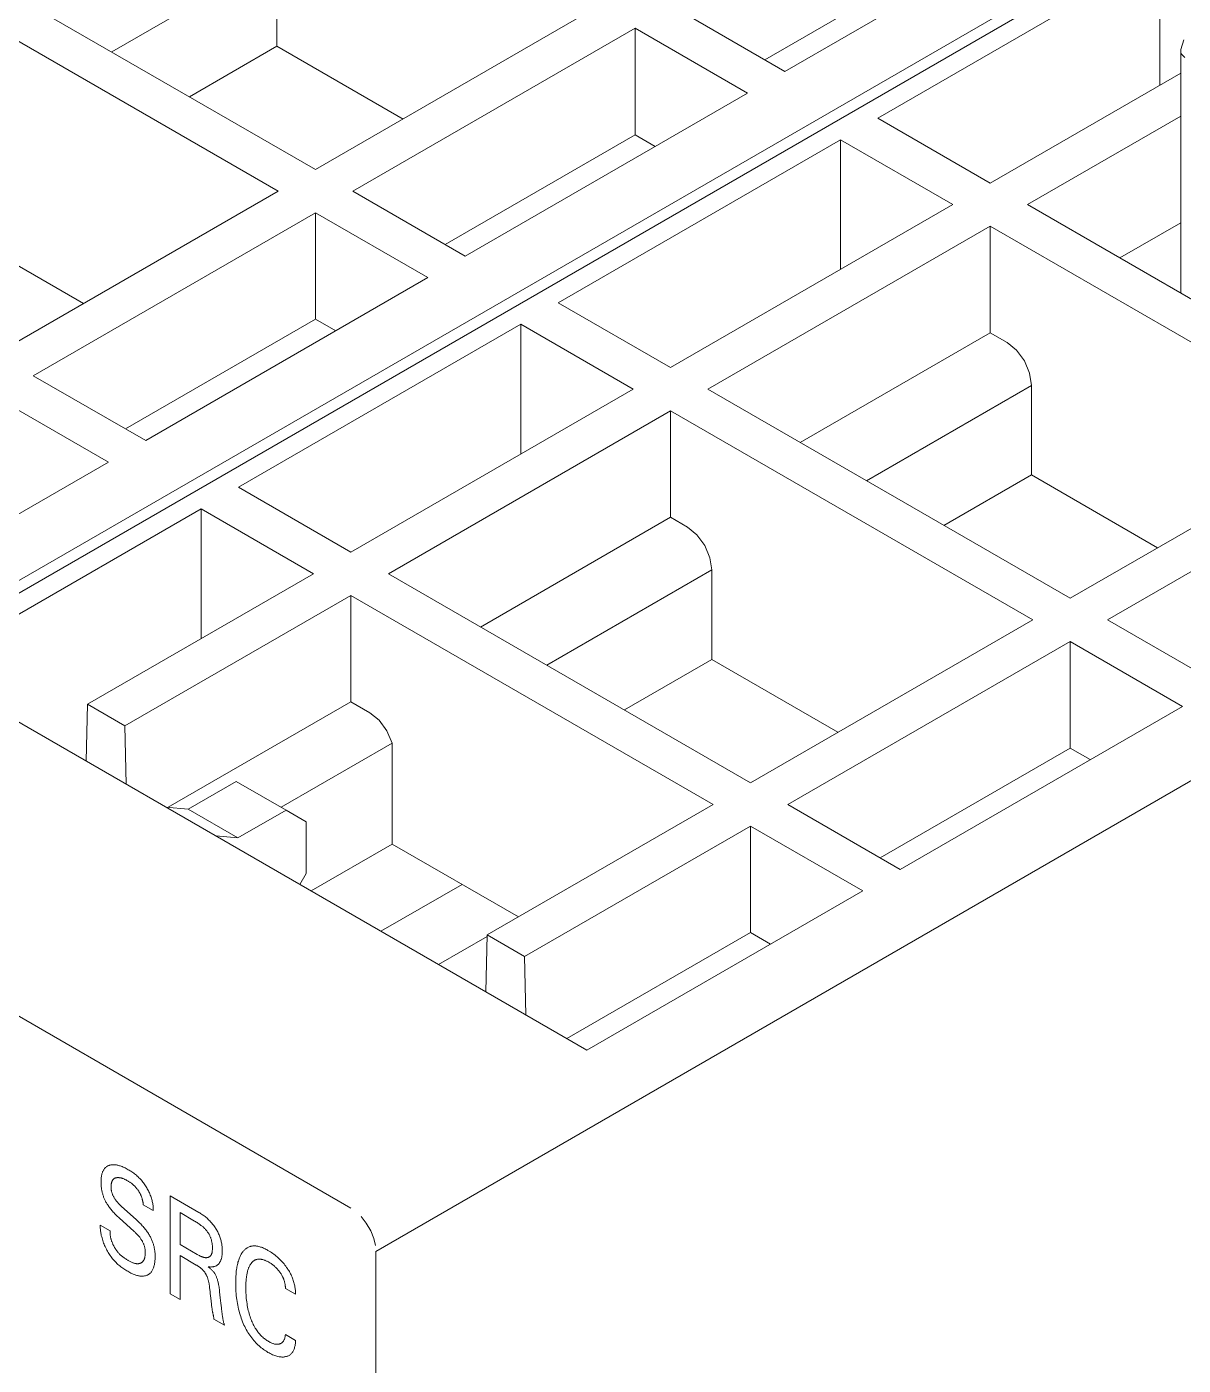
# Model space of a CAD drawing. Header units: inches. Extents: x 67578 to 72421, y -34894 to -31675.
# Drawn here: x 70373.18 to 70399.23, y -33329.77 to -33299.62 of the extents above; entities that cross this region are included whole.
import ezdxf

# ---------------------------------------------------------------- set-up
doc = ezdxf.new("R2010")
doc.units = ezdxf.units.IN
doc.header["$MEASUREMENT"] = 0

# ---------------------------------------------------------------- blocks, each defined once
blk = doc.blocks.new('ET200S')
at = {"lineweight": 0}
for p, q in [((114.413, 29.557), (118.409, 31.864)), ((98.118, 19.205), (119.685, 31.656)), ((97.937, 18.922), (119.504, 31.374)), ((116.817, 31.275), (114.127, 29.722)), ((107.766, 28.169), (102.639, 31.129)), ((107.219, 31.183), (104.882, 29.834)), ((107.219, 31.183), (107.219, 29.915)), ((119.723, 31.203), (115.727, 28.896)), ((119.723, 31.203), (119.723, 29.365)), ((102.109, 30.823), (107.237, 27.863)), ((107.766, 28.169), (111.762, 30.476)), ((114.413, 29.557), (112.821, 30.476)), ((112.292, 30.17), (108.296, 27.863)), ((112.292, 30.17), (112.292, 28.662)), ((112.292, 30.17), (113.884, 29.251)), ((120.062, 30.006), (120.019, 29.869)), ((105.98, 29.2), (107.219, 29.915)), ((109.005, 28.884), (107.219, 29.915)), ((120.019, 29.869), (120.018, 29.836)), ((120.018, 29.836), (120.018, 26.419)), ((120.018, 29.835), (120.025, 29.805)), ((120.025, 29.805), (120.076, 29.754)), ((117.319, 27.977), (120.018, 29.535)), ((109.887, 26.944), (113.884, 29.251)), ((117.319, 27.977), (115.727, 28.896)), ((120.018, 28.924), (117.848, 27.672)), ((112.292, 28.662), (109.602, 27.109)), ((112.577, 28.497), (112.292, 28.662)), ((115.197, 28.591), (111.201, 26.283)), ((115.197, 28.591), (115.197, 26.752)), ((115.197, 28.591), (116.789, 27.672)), ((103.241, 25.556), (107.237, 27.863)), ((109.887, 26.944), (108.296, 27.863)), ((112.793, 25.364), (116.789, 27.672)), ((122.976, 24.711), (117.848, 27.672)), ((107.766, 27.557), (103.77, 25.25)), ((107.766, 27.557), (107.766, 26.049)), ((107.766, 27.557), (109.358, 26.638)), ((104.479, 26.271), (102.693, 27.302)), ((117.319, 27.366), (113.323, 25.059)), ((117.319, 27.366), (117.319, 25.858)), ((117.319, 27.366), (122.446, 24.406)), ((120.018, 27.416), (119.154, 26.917)), ((105.362, 24.331), (109.358, 26.638)), ((112.793, 25.364), (111.201, 26.283)), ((107.766, 26.049), (105.076, 24.496)), ((110.672, 25.978), (106.676, 23.671)), ((108.052, 25.884), (107.766, 26.049)), ((110.672, 25.978), (110.672, 24.14)), ((110.672, 25.978), (112.264, 25.059)), ((117.319, 25.858), (114.629, 24.305)), ((117.558, 25.719), (117.319, 25.858)), ((117.558, 25.719), (117.691, 25.612)), ((117.691, 25.612), (117.803, 25.46)), ((117.803, 25.46), (117.877, 25.284)), ((105.362, 24.331), (103.77, 25.25)), ((108.621, 12.852), (130.188, 25.304)), ((117.877, 25.284), (117.903, 25.112)), ((108.268, 22.752), (112.264, 25.059)), ((118.45, 22.098), (113.323, 25.059)), ((117.903, 25.112), (115.566, 23.763)), ((117.903, 25.112), (117.903, 23.845)), ((103.241, 24.945), (104.833, 24.025)), ((112.793, 24.753), (108.797, 22.446)), ((112.793, 24.753), (112.793, 23.245)), ((112.793, 24.753), (117.921, 21.793)), ((118.45, 22.098), (122.446, 24.406)), ((122.976, 24.1), (118.979, 21.793)), ((100.925, 21.77), (104.833, 24.025)), ((116.664, 23.13), (117.903, 23.845)), ((119.689, 22.814), (117.903, 23.845)), ((108.268, 22.752), (106.676, 23.671)), ((106.146, 23.365), (102.239, 21.109)), ((106.146, 23.365), (106.146, 21.527)), ((106.146, 23.365), (107.738, 22.446)), ((112.793, 23.245), (110.103, 21.692)), ((113.033, 23.107), (112.793, 23.245)), ((113.033, 23.107), (113.165, 22.999)), ((113.165, 22.999), (113.277, 22.847)), ((113.277, 22.847), (113.351, 22.672)), ((113.351, 22.672), (113.377, 22.5)), ((104.538, 20.598), (107.738, 22.446)), ((113.925, 19.486), (108.797, 22.446)), ((113.377, 22.5), (111.041, 21.151)), ((113.377, 22.5), (113.377, 21.232)), ((108.268, 22.14), (105.068, 20.293)), ((108.268, 22.14), (108.268, 20.632)), ((108.268, 22.14), (113.395, 19.18)), ((113.925, 19.486), (117.921, 21.793)), ((120.571, 20.874), (118.979, 21.793)), ((118.45, 21.487), (114.454, 19.18)), ((118.45, 21.487), (118.45, 19.979)), ((118.45, 21.487), (120.042, 20.568)), ((112.139, 20.517), (113.377, 21.232)), ((115.163, 20.201), (113.377, 21.232)), ((111.609, 15.7), (102.239, 21.109)), ((104.52, 19.793), (104.538, 20.598)), ((105.068, 20.293), (104.538, 20.598)), ((108.268, 20.632), (105.681, 19.139)), ((108.535, 20.478), (108.268, 20.632)), ((108.535, 20.478), (108.666, 20.372)), ((116.046, 18.261), (120.042, 20.568)), ((105.068, 20.293), (105.086, 19.466)), ((108.666, 20.372), (108.777, 20.222)), ((108.777, 20.222), (108.852, 20.049)), ((108.852, 20.049), (107.277, 19.14)), ((108.852, 20.049), (108.852, 18.619)), ((118.45, 19.979), (115.76, 18.426)), ((118.736, 19.814), (118.45, 19.979)), ((106.641, 19.507), (105.961, 19.114)), ((106.641, 19.507), (107.348, 19.098)), ((108.268, 13.465), (98.368, 19.18)), ((105.961, 19.114), (105.647, 19.142)), ((110.195, 17.332), (113.395, 19.18)), ((116.046, 18.261), (114.454, 19.18)), ((105.961, 19.114), (106.668, 18.706)), ((107.348, 19.098), (106.668, 18.706)), ((107.348, 19.098), (107.631, 18.935)), ((107.631, 18.2), (107.631, 18.935)), ((113.925, 18.874), (110.724, 17.027)), ((113.925, 18.874), (113.925, 17.366)), ((113.925, 18.874), (115.517, 17.955)), ((106.668, 18.706), (106.354, 18.734)), ((107.702, 17.955), (108.852, 18.619)), ((110.638, 17.588), (108.852, 18.619)), ((107.631, 18.2), (107.543, 18.047)), ((108.692, 17.384), (109.842, 18.048)), ((111.609, 15.7), (115.517, 17.955)), ((110.195, 17.312), (109.505, 16.914)), ((110.195, 17.332), (110.177, 16.527)), ((110.724, 17.027), (110.195, 17.332)), ((113.925, 17.366), (111.324, 15.865)), ((114.21, 17.201), (113.925, 17.366)), ((110.743, 16.2), (110.724, 17.027)), ((105.019, 13.489), (105.224, 13.304)), ((105.467, 13.43), (105.326, 13.512)), ((105.707, 12.251), (105.707, 13.639)), ((105.707, 13.639), (106.114, 13.404)), ((105.194, 13.138), (104.988, 13.324)), ((105.847, 13.401), (105.847, 12.949)), ((106.053, 13.281), (105.847, 13.401)), ((108.485, 13.253), (108.412, 13.346)), ((104.717, 13.224), (104.858, 13.143)), ((108.547, 13.145), (108.485, 13.253)), ((108.591, 13.035), (108.547, 13.145)), ((105.847, 12.949), (106.09, 12.809)), ((108.615, 12.935), (108.591, 13.035)), ((105.847, 12.792), (105.847, 12.17)), ((106.077, 12.659), (105.847, 12.792)), ((108.621, -52.631), (108.621, 12.852)), ((106.273, 12.279), (106.266, 12.341)), ((107.483, 12.246), (107.339, 12.328)), ((105.847, 12.17), (105.707, 12.251)), ((106.433, 12.052), (106.441, 11.986)), ((106.475, 11.808), (106.326, 11.894)), ((106.453, 11.903), (106.448, 11.936)), ((107.339, 11.676), (107.483, 11.593))]:
    blk.add_line(p, q, dxfattribs=at)
for points in [[(105.467, 13.43), (105.468, 13.442), (105.468, 13.454), (105.468, 13.466), (105.468, 13.478), (105.467, 13.491), (105.465, 13.504), (105.463, 13.517), (105.461, 13.53), (105.459, 13.543), (105.455, 13.558), (105.451, 13.573), (105.447, 13.589), (105.443, 13.604), (105.438, 13.619), (105.432, 13.635), (105.426, 13.65), (105.42, 13.665), (105.414, 13.68), (105.407, 13.695), (105.4, 13.71), (105.392, 13.725), (105.384, 13.739), (105.376, 13.754), (105.368, 13.768), (105.359, 13.782), (105.35, 13.795), (105.341, 13.809), (105.331, 13.822), (105.322, 13.834), (105.312, 13.847), (105.302, 13.859), (105.29, 13.872), (105.278, 13.884), (105.266, 13.896), (105.254, 13.908), (105.242, 13.919), (105.229, 13.93), (105.216, 13.94), (105.204, 13.95), (105.191, 13.959), (105.178, 13.969), (105.165, 13.977), (105.152, 13.986), (105.139, 13.994), (105.126, 14.002), (105.113, 14.009), (105.098, 14.018), (105.084, 14.025), (105.069, 14.033), (105.055, 14.04), (105.04, 14.046), (105.026, 14.052), (105.012, 14.058), (105.001, 14.062), (104.99, 14.065), (104.979, 14.069), (104.968, 14.071), (104.957, 14.074), (104.946, 14.076), (104.935, 14.078), (104.924, 14.079), (104.915, 14.08), (104.905, 14.08), (104.895, 14.08), (104.886, 14.079), (104.876, 14.078), (104.867, 14.077), (104.858, 14.075), (104.85, 14.073), (104.842, 14.07), (104.835, 14.067), (104.827, 14.064), (104.82, 14.06), (104.813, 14.056), (104.807, 14.052), (104.8, 14.047), (104.794, 14.042), (104.788, 14.036), (104.783, 14.03), (104.777, 14.024), (104.772, 14.017), (104.767, 14.009), (104.763, 14.002), (104.759, 13.994), (104.755, 13.985), (104.751, 13.977), (104.748, 13.968), (104.745, 13.959), (104.742, 13.949), (104.739, 13.937), (104.737, 13.925), (104.734, 13.912), (104.733, 13.899), (104.731, 13.886), (104.73, 13.873), (104.729, 13.859), (104.729, 13.845), (104.729, 13.831)], [(105.019, 13.489), (105.011, 13.497), (105.003, 13.504), (104.995, 13.511), (104.987, 13.519), (104.98, 13.527), (104.972, 13.535), (104.965, 13.543), (104.957, 13.552), (104.95, 13.561), (104.943, 13.57), (104.936, 13.579), (104.931, 13.586), (104.927, 13.593), (104.922, 13.601), (104.917, 13.608), (104.913, 13.616), (104.908, 13.623), (104.904, 13.631), (104.9, 13.639), (104.897, 13.646), (104.893, 13.654), (104.89, 13.662), (104.887, 13.67), (104.885, 13.677), (104.882, 13.685), (104.88, 13.692), (104.879, 13.699), (104.877, 13.707), (104.876, 13.714), (104.874, 13.721), (104.873, 13.728), (104.872, 13.735), (104.872, 13.742), (104.871, 13.749), (104.871, 13.756), (104.871, 13.763), (104.871, 13.769), (104.871, 13.776), (104.871, 13.783), (104.872, 13.79), (104.872, 13.796), (104.873, 13.802), (104.874, 13.809), (104.875, 13.815), (104.877, 13.821), (104.878, 13.826), (104.88, 13.832), (104.881, 13.837), (104.883, 13.842), (104.885, 13.846), (104.887, 13.851), (104.89, 13.855), (104.892, 13.859), (104.895, 13.863), (104.897, 13.867), (104.9, 13.87), (104.903, 13.873), (104.907, 13.877), (104.91, 13.879), (104.913, 13.882), (104.917, 13.884), (104.921, 13.887), (104.925, 13.889), (104.929, 13.89), (104.933, 13.892), (104.938, 13.893), (104.942, 13.894), (104.947, 13.895), (104.951, 13.896), (104.957, 13.897), (104.962, 13.897), (104.968, 13.897), (104.974, 13.897), (104.979, 13.897), (104.985, 13.896), (104.991, 13.896), (104.997, 13.895), (105.005, 13.893), (105.012, 13.892), (105.02, 13.889), (105.028, 13.887), (105.035, 13.885), (105.043, 13.882), (105.051, 13.879), (105.06, 13.875), (105.068, 13.871), (105.077, 13.867), (105.086, 13.863), (105.095, 13.858), (105.104, 13.853), (105.113, 13.848), (105.12, 13.844), (105.128, 13.839), (105.135, 13.834), (105.143, 13.829), (105.15, 13.824), (105.158, 13.818), (105.165, 13.812), (105.175, 13.804), (105.184, 13.796)], [(104.729, 13.831), (104.729, 13.82), (104.729, 13.809), (104.73, 13.798), (104.73, 13.786), (104.731, 13.775), (104.732, 13.764), (104.734, 13.752), (104.735, 13.741), (104.737, 13.729), (104.739, 13.718), (104.741, 13.708), (104.744, 13.697), (104.746, 13.687), (104.749, 13.676), (104.752, 13.665), (104.755, 13.654), (104.759, 13.643), (104.762, 13.633), (104.766, 13.622), (104.77, 13.612), (104.774, 13.602), (104.779, 13.591), (104.783, 13.581), (104.788, 13.571), (104.793, 13.561), (104.799, 13.551), (104.804, 13.541), (104.81, 13.531), (104.817, 13.52), (104.823, 13.51), (104.83, 13.5), (104.837, 13.49), (104.844, 13.48), (104.852, 13.47), (104.861, 13.457), (104.871, 13.445), (104.882, 13.433), (104.892, 13.421), (104.902, 13.409), (104.913, 13.398), (104.925, 13.385), (104.938, 13.372), (104.95, 13.36), (104.963, 13.347), (104.975, 13.336), (104.988, 13.324)], [(105.184, 13.796), (105.19, 13.791), (105.195, 13.786), (105.201, 13.78), (105.206, 13.774), (105.212, 13.769), (105.217, 13.763), (105.223, 13.756), (105.228, 13.75), (105.233, 13.744), (105.238, 13.737), (105.243, 13.731), (105.248, 13.724), (105.253, 13.717), (105.257, 13.711), (105.262, 13.704), (105.266, 13.698), (105.27, 13.691), (105.274, 13.685), (105.277, 13.678), (105.281, 13.671), (105.284, 13.665), (105.288, 13.658), (105.291, 13.651), (105.294, 13.644), (105.297, 13.637), (105.3, 13.631), (105.302, 13.624), (105.305, 13.617), (105.307, 13.61), (105.309, 13.603), (105.312, 13.596), (105.313, 13.589), (105.315, 13.583), (105.317, 13.576), (105.318, 13.569), (105.32, 13.563), (105.321, 13.556), (105.322, 13.55), (105.323, 13.543), (105.324, 13.537), (105.324, 13.53), (105.325, 13.524), (105.325, 13.518), (105.326, 13.512)], [(105.494, 12.783), (105.494, 12.794), (105.494, 12.805), (105.493, 12.817), (105.493, 12.828), (105.492, 12.84), (105.49, 12.851), (105.489, 12.863), (105.487, 12.875), (105.485, 12.887), (105.483, 12.898), (105.481, 12.909), (105.479, 12.92), (105.476, 12.931), (105.473, 12.942), (105.47, 12.953), (105.467, 12.964), (105.463, 12.975), (105.459, 12.986), (105.454, 12.998), (105.449, 13.01), (105.444, 13.022), (105.439, 13.034), (105.433, 13.046), (105.427, 13.058), (105.421, 13.069), (105.415, 13.081), (105.407, 13.093), (105.399, 13.106), (105.391, 13.118), (105.383, 13.13), (105.374, 13.142), (105.366, 13.153), (105.356, 13.166), (105.345, 13.179), (105.335, 13.192), (105.324, 13.204), (105.313, 13.216), (105.302, 13.228), (105.29, 13.241), (105.277, 13.254), (105.264, 13.267), (105.251, 13.279), (105.237, 13.292), (105.224, 13.304)], [(106.053, 13.281), (106.065, 13.274), (106.077, 13.267), (106.089, 13.26), (106.101, 13.252), (106.113, 13.244), (106.124, 13.236), (106.134, 13.229), (106.144, 13.221), (106.154, 13.214), (106.163, 13.206), (106.173, 13.198), (106.182, 13.189), (106.189, 13.183), (106.196, 13.176), (106.202, 13.17), (106.209, 13.163), (106.215, 13.156), (106.221, 13.148), (106.227, 13.141), (106.233, 13.133), (106.238, 13.126), (106.243, 13.118), (106.249, 13.11), (106.253, 13.102), (106.258, 13.094), (106.263, 13.086), (106.267, 13.077), (106.271, 13.069), (106.275, 13.06), (106.279, 13.051), (106.282, 13.042), (106.285, 13.033), (106.288, 13.024), (106.291, 13.015), (106.293, 13.006), (106.295, 12.997), (106.297, 12.988), (106.299, 12.978), (106.301, 12.967), (106.302, 12.957), (106.304, 12.947), (106.305, 12.937), (106.305, 12.928), (106.306, 12.918), (106.306, 12.908), (106.306, 12.898), (106.306, 12.89), (106.306, 12.881), (106.305, 12.872), (106.304, 12.864), (106.303, 12.855), (106.302, 12.847), (106.301, 12.839), (106.3, 12.834), (106.298, 12.829), (106.297, 12.824), (106.295, 12.819), (106.293, 12.814), (106.292, 12.809), (106.289, 12.805), (106.287, 12.801), (106.285, 12.797), (106.282, 12.793), (106.279, 12.79), (106.276, 12.786), (106.273, 12.783), (106.27, 12.78), (106.266, 12.778), (106.263, 12.775), (106.259, 12.773), (106.255, 12.771), (106.251, 12.769), (106.247, 12.768), (106.243, 12.767), (106.238, 12.765), (106.234, 12.765), (106.229, 12.764), (106.224, 12.763), (106.22, 12.763), (106.215, 12.763), (106.21, 12.763), (106.204, 12.764), (106.198, 12.764), (106.191, 12.766), (106.185, 12.767), (106.178, 12.769), (106.171, 12.771), (106.165, 12.773), (106.158, 12.775), (106.151, 12.778), (106.141, 12.782), (106.131, 12.787), (106.121, 12.792), (106.111, 12.797), (106.1, 12.803), (106.09, 12.809)], [(106.244, 12.635), (106.254, 12.634), (106.264, 12.633), (106.273, 12.632), (106.283, 12.631), (106.292, 12.632), (106.301, 12.632), (106.31, 12.633), (106.319, 12.634), (106.327, 12.636), (106.335, 12.639), (106.343, 12.641), (106.351, 12.644), (106.357, 12.647), (106.363, 12.65), (106.369, 12.654), (106.374, 12.658), (106.38, 12.662), (106.385, 12.666), (106.39, 12.671), (106.395, 12.676), (106.399, 12.681), (106.404, 12.686), (106.408, 12.693), (106.413, 12.7), (106.417, 12.707), (106.421, 12.715), (106.424, 12.723), (106.427, 12.731), (106.43, 12.739), (106.433, 12.748), (106.435, 12.757), (106.438, 12.767), (106.44, 12.778), (106.441, 12.788), (106.443, 12.799), (106.444, 12.81), (106.445, 12.821), (106.445, 12.833), (106.446, 12.844), (106.446, 12.856), (106.446, 12.869), (106.445, 12.882), (106.445, 12.894), (106.444, 12.908), (106.443, 12.921), (106.441, 12.934), (106.439, 12.948), (106.437, 12.961), (106.434, 12.975), (106.431, 12.989), (106.428, 13.002), (106.424, 13.016), (106.42, 13.031), (106.416, 13.045), (106.411, 13.059), (106.406, 13.073), (106.4, 13.087), (106.394, 13.1), (106.388, 13.114), (106.381, 13.127), (106.374, 13.141), (106.367, 13.154), (106.359, 13.167), (106.351, 13.179), (106.343, 13.192), (106.334, 13.204), (106.326, 13.217), (106.317, 13.228), (106.307, 13.24), (106.298, 13.252), (106.288, 13.263), (106.279, 13.273), (106.268, 13.284), (106.257, 13.295), (106.247, 13.306), (106.236, 13.316), (106.225, 13.326), (106.214, 13.335), (106.202, 13.344), (106.19, 13.354), (106.177, 13.363), (106.165, 13.372), (106.152, 13.38), (106.139, 13.388), (106.127, 13.396), (106.114, 13.404)], [(104.717, 13.224), (104.717, 13.211), (104.717, 13.197), (104.718, 13.183), (104.719, 13.169), (104.72, 13.155), (104.722, 13.14), (104.724, 13.125), (104.727, 13.11), (104.73, 13.094), (104.733, 13.077), (104.738, 13.06), (104.743, 13.042), (104.748, 13.024), (104.754, 13.007), (104.76, 12.989), (104.766, 12.971), (104.773, 12.953), (104.78, 12.936), (104.788, 12.92), (104.796, 12.903), (104.804, 12.886), (104.812, 12.87), (104.821, 12.854), (104.83, 12.838), (104.84, 12.822), (104.85, 12.807), (104.86, 12.792), (104.87, 12.777), (104.881, 12.763), (104.892, 12.749), (104.903, 12.735), (104.915, 12.721), (104.928, 12.707), (104.941, 12.694), (104.954, 12.681), (104.967, 12.669), (104.981, 12.657), (104.994, 12.646), (105.008, 12.635), (105.022, 12.625), (105.036, 12.615), (105.05, 12.605), (105.064, 12.596), (105.078, 12.587), (105.092, 12.578), (105.106, 12.57), (105.121, 12.562), (105.137, 12.553), (105.152, 12.546), (105.167, 12.539), (105.182, 12.532), (105.197, 12.526), (105.212, 12.52), (105.223, 12.516), (105.235, 12.513), (105.246, 12.51), (105.258, 12.507), (105.269, 12.505), (105.28, 12.503), (105.291, 12.502), (105.302, 12.502), (105.312, 12.501), (105.322, 12.502), (105.332, 12.502), (105.342, 12.504), (105.351, 12.505), (105.36, 12.508), (105.369, 12.51), (105.378, 12.514), (105.385, 12.517), (105.393, 12.521), (105.4, 12.525), (105.407, 12.529), (105.413, 12.534), (105.42, 12.539), (105.426, 12.545), (105.432, 12.551), (105.437, 12.558), (105.442, 12.564), (105.448, 12.573), (105.454, 12.582), (105.459, 12.591), (105.463, 12.6), (105.468, 12.61), (105.472, 12.621), (105.475, 12.632), (105.478, 12.643), (105.481, 12.654), (105.484, 12.667), (105.487, 12.681), (105.489, 12.695), (105.491, 12.709), (105.492, 12.723), (105.493, 12.738), (105.494, 12.753), (105.494, 12.768), (105.494, 12.783)], [(104.996, 12.809), (104.99, 12.815), (104.984, 12.822), (104.977, 12.829), (104.971, 12.836), (104.966, 12.842), (104.961, 12.848), (104.957, 12.854), (104.952, 12.86), (104.947, 12.867), (104.943, 12.873), (104.938, 12.88), (104.934, 12.887), (104.929, 12.894), (104.925, 12.901), (104.921, 12.908), (104.917, 12.915), (104.913, 12.922), (104.909, 12.93), (104.905, 12.937), (104.902, 12.944), (104.898, 12.952), (104.895, 12.959), (104.892, 12.967), (104.889, 12.974), (104.885, 12.982), (104.882, 12.99), (104.879, 12.999), (104.877, 13.007), (104.874, 13.015), (104.872, 13.023), (104.869, 13.031), (104.867, 13.039), (104.865, 13.047), (104.864, 13.055), (104.862, 13.063), (104.861, 13.069), (104.86, 13.076), (104.859, 13.082), (104.858, 13.089), (104.858, 13.095), (104.857, 13.102), (104.857, 13.108), (104.857, 13.114), (104.856, 13.12), (104.857, 13.126), (104.857, 13.132), (104.857, 13.138), (104.858, 13.143)], [(105.194, 13.138), (105.202, 13.131), (105.211, 13.123), (105.219, 13.114), (105.228, 13.106), (105.236, 13.098), (105.244, 13.089), (105.252, 13.08), (105.26, 13.071), (105.268, 13.061), (105.276, 13.052), (105.283, 13.042), (105.288, 13.034), (105.294, 13.026), (105.299, 13.019), (105.304, 13.011), (105.309, 13.003), (105.314, 12.995), (105.318, 12.986), (105.322, 12.978), (105.326, 12.97), (105.33, 12.961), (105.333, 12.953), (105.337, 12.945), (105.34, 12.936), (105.342, 12.927), (105.345, 12.918), (105.347, 12.909), (105.349, 12.9), (105.35, 12.891), (105.352, 12.882), (105.353, 12.874), (105.353, 12.865), (105.354, 12.856), (105.355, 12.848), (105.355, 12.839), (105.355, 12.83), (105.355, 12.822), (105.354, 12.814), (105.354, 12.805), (105.353, 12.797), (105.352, 12.79), (105.351, 12.782), (105.35, 12.774), (105.349, 12.768), (105.347, 12.762), (105.345, 12.757), (105.344, 12.751), (105.342, 12.746), (105.34, 12.741), (105.338, 12.735), (105.335, 12.731), (105.333, 12.726), (105.33, 12.721), (105.327, 12.717), (105.324, 12.713), (105.321, 12.71), (105.318, 12.706), (105.314, 12.703), (105.311, 12.7), (105.307, 12.697), (105.303, 12.694), (105.299, 12.692), (105.295, 12.689), (105.291, 12.687), (105.287, 12.685), (105.282, 12.684), (105.278, 12.682), (105.273, 12.681), (105.269, 12.68), (105.264, 12.679), (105.259, 12.678), (105.254, 12.677), (105.249, 12.677), (105.244, 12.677), (105.238, 12.677), (105.231, 12.678), (105.225, 12.679), (105.218, 12.68), (105.212, 12.681), (105.205, 12.683), (105.198, 12.685), (105.191, 12.687), (105.184, 12.689), (105.177, 12.692), (105.169, 12.695), (105.16, 12.699), (105.151, 12.703), (105.142, 12.708), (105.133, 12.712), (105.124, 12.717), (105.115, 12.722), (105.106, 12.727), (105.097, 12.733), (105.087, 12.739), (105.078, 12.745), (105.069, 12.751), (105.059, 12.757), (105.05, 12.764), (105.041, 12.771), (105.032, 12.778), (105.023, 12.785), (105.014, 12.793), (105.005, 12.801), (104.996, 12.809)], [(107.483, 12.246), (107.483, 12.259), (107.482, 12.274), (107.482, 12.288), (107.481, 12.302), (107.479, 12.317), (107.477, 12.332), (107.475, 12.347), (107.472, 12.363), (107.469, 12.378), (107.465, 12.394), (107.461, 12.41), (107.456, 12.426), (107.451, 12.441), (107.446, 12.457), (107.44, 12.473), (107.434, 12.489), (107.427, 12.505), (107.419, 12.521), (107.412, 12.536), (107.403, 12.552), (107.395, 12.567), (107.386, 12.582), (107.376, 12.597), (107.367, 12.612), (107.357, 12.626), (107.345, 12.643), (107.333, 12.659), (107.32, 12.675), (107.307, 12.69), (107.294, 12.705), (107.281, 12.719), (107.266, 12.733), (107.252, 12.748), (107.237, 12.761), (107.223, 12.774), (107.208, 12.787), (107.193, 12.799), (107.176, 12.812), (107.159, 12.824), (107.143, 12.835), (107.126, 12.846), (107.109, 12.857), (107.092, 12.866), (107.079, 12.874), (107.066, 12.881), (107.053, 12.887), (107.04, 12.893), (107.027, 12.899), (107.015, 12.905), (107.002, 12.91), (106.989, 12.914), (106.976, 12.918), (106.964, 12.921), (106.951, 12.924), (106.941, 12.926), (106.93, 12.928), (106.92, 12.929), (106.91, 12.93), (106.9, 12.93), (106.89, 12.93), (106.88, 12.929), (106.871, 12.928), (106.862, 12.927), (106.852, 12.925), (106.843, 12.923), (106.835, 12.92), (106.826, 12.917), (106.817, 12.913), (106.809, 12.909), (106.8, 12.904), (106.792, 12.899), (106.785, 12.894), (106.777, 12.888), (106.77, 12.882), (106.763, 12.875), (106.756, 12.869), (106.749, 12.861), (106.743, 12.854), (106.735, 12.845), (106.728, 12.835), (106.722, 12.825), (106.715, 12.815), (106.709, 12.804), (106.704, 12.793), (106.698, 12.782), (106.693, 12.77), (106.688, 12.759), (106.683, 12.746), (106.678, 12.731), (106.673, 12.715), (106.668, 12.699), (106.664, 12.683), (106.66, 12.666), (106.656, 12.649), (106.653, 12.631), (106.65, 12.614), (106.647, 12.596), (106.644, 12.573), (106.642, 12.549), (106.64, 12.525), (106.638, 12.501), (106.637, 12.477), (106.636, 12.452), (106.636, 12.427), (106.636, 12.402)], [(106.784, 12.459), (106.787, 12.486), (106.789, 12.5), (106.791, 12.513), (106.793, 12.526), (106.796, 12.539), (106.798, 12.551), (106.801, 12.564), (106.805, 12.576), (106.808, 12.588), (106.812, 12.6), (106.815, 12.609), (106.818, 12.618), (106.822, 12.626), (106.826, 12.635), (106.83, 12.643), (106.834, 12.651), (106.838, 12.659), (106.843, 12.667), (106.848, 12.674), (106.853, 12.681), (106.857, 12.687), (106.861, 12.692), (106.866, 12.697), (106.87, 12.702), (106.875, 12.706), (106.88, 12.711), (106.885, 12.715), (106.89, 12.719), (106.896, 12.722), (106.901, 12.726), (106.907, 12.729), (106.913, 12.731), (106.919, 12.734), (106.924, 12.736), (106.93, 12.738), (106.937, 12.739), (106.943, 12.74), (106.949, 12.741), (106.956, 12.742), (106.962, 12.743), (106.969, 12.743), (106.976, 12.743), (106.982, 12.742), (106.989, 12.742), (106.996, 12.741), (107.003, 12.739), (107.012, 12.738), (107.02, 12.736), (107.029, 12.733), (107.037, 12.73), (107.046, 12.727), (107.054, 12.724), (107.063, 12.72), (107.072, 12.716), (107.081, 12.712), (107.089, 12.707), (107.098, 12.703), (107.107, 12.698), (107.117, 12.692), (107.127, 12.686), (107.137, 12.679), (107.146, 12.672), (107.156, 12.665), (107.166, 12.658), (107.175, 12.651), (107.184, 12.643), (107.192, 12.635), (107.201, 12.627), (107.21, 12.619), (107.218, 12.61), (107.226, 12.601), (107.234, 12.592), (107.241, 12.583), (107.249, 12.574), (107.256, 12.564), (107.263, 12.554), (107.27, 12.544), (107.277, 12.534), (107.283, 12.524), (107.289, 12.514), (107.295, 12.503), (107.3, 12.493), (107.306, 12.482), (107.31, 12.471), (107.315, 12.46), (107.319, 12.45), (107.322, 12.439), (107.325, 12.428), (107.328, 12.417), (107.331, 12.406), (107.333, 12.397), (107.335, 12.388), (107.336, 12.379), (107.337, 12.371), (107.338, 12.362), (107.339, 12.353), (107.339, 12.345), (107.339, 12.337), (107.339, 12.328)], [(106.077, 12.659), (106.084, 12.655), (106.091, 12.651), (106.097, 12.646), (106.104, 12.642), (106.111, 12.637), (106.118, 12.633), (106.124, 12.628), (106.131, 12.623), (106.137, 12.618), (106.142, 12.614), (106.148, 12.609), (106.153, 12.604), (106.159, 12.599), (106.164, 12.594), (106.169, 12.588), (106.175, 12.583), (106.179, 12.578), (106.184, 12.573), (106.188, 12.567), (106.192, 12.562), (106.197, 12.556), (106.201, 12.551), (106.205, 12.545), (106.208, 12.539), (106.212, 12.533), (106.215, 12.527), (106.218, 12.521), (106.221, 12.515), (106.224, 12.509), (106.227, 12.503), (106.23, 12.497), (106.232, 12.491), (106.235, 12.484), (106.238, 12.476), (106.241, 12.468), (106.243, 12.459), (106.246, 12.451), (106.248, 12.443), (106.25, 12.435), (106.252, 12.427), (106.254, 12.418), (106.256, 12.409), (106.258, 12.399), (106.26, 12.389), (106.261, 12.379), (106.263, 12.37), (106.264, 12.36), (106.265, 12.351), (106.266, 12.341)], [(106.433, 12.052), (106.425, 12.12), (106.417, 12.196), (106.412, 12.237), (106.408, 12.279), (106.406, 12.296), (106.404, 12.313), (106.402, 12.33), (106.4, 12.347), (106.397, 12.364), (106.394, 12.382), (106.391, 12.393), (106.389, 12.405), (106.386, 12.417), (106.383, 12.429), (106.38, 12.441), (106.376, 12.453), (106.372, 12.465), (106.369, 12.474), (106.366, 12.484), (106.362, 12.493), (106.358, 12.502), (106.354, 12.511), (106.349, 12.52), (106.344, 12.529), (106.34, 12.537), (106.335, 12.544), (106.33, 12.552), (106.324, 12.559), (106.319, 12.566), (106.312, 12.573), (106.306, 12.581), (106.299, 12.588), (106.292, 12.595), (106.285, 12.601), (106.277, 12.609), (106.269, 12.616), (106.26, 12.623), (106.252, 12.629), (106.244, 12.635)], [(106.636, 12.402), (106.636, 12.374), (106.636, 12.345), (106.638, 12.316), (106.639, 12.286), (106.641, 12.256), (106.644, 12.227), (106.648, 12.196), (106.651, 12.17), (106.655, 12.143), (106.659, 12.116), (106.665, 12.089), (106.67, 12.061), (106.677, 12.034), (106.683, 12.006), (106.69, 11.981), (106.698, 11.956), (106.706, 11.931), (106.714, 11.906), (106.723, 11.881), (106.733, 11.856), (106.743, 11.831), (106.753, 11.81), (106.763, 11.788), (106.774, 11.767), (106.785, 11.746), (106.797, 11.725), (106.809, 11.704), (106.822, 11.684), (106.835, 11.664), (106.848, 11.645), (106.862, 11.627), (106.876, 11.609), (106.891, 11.591), (106.905, 11.575), (106.92, 11.558), (106.936, 11.543), (106.951, 11.528), (106.967, 11.514), (106.982, 11.501), (106.998, 11.488), (107.013, 11.476), (107.029, 11.464), (107.045, 11.453), (107.061, 11.443), (107.077, 11.433), (107.092, 11.423), (107.109, 11.414), (107.125, 11.405), (107.141, 11.397), (107.158, 11.39), (107.174, 11.383), (107.19, 11.377), (107.205, 11.372), (107.22, 11.368), (107.234, 11.364), (107.249, 11.361), (107.263, 11.359), (107.277, 11.358), (107.288, 11.357), (107.3, 11.357), (107.311, 11.357), (107.322, 11.358), (107.332, 11.36), (107.343, 11.362), (107.353, 11.364), (107.363, 11.367), (107.373, 11.371), (107.382, 11.375), (107.391, 11.38), (107.4, 11.385), (107.408, 11.391), (107.416, 11.398), (107.423, 11.405), (107.43, 11.413), (107.437, 11.421), (107.443, 11.43), (107.448, 11.439), (107.453, 11.449), (107.458, 11.46), (107.463, 11.47), (107.466, 11.482), (107.47, 11.494), (107.473, 11.507), (107.476, 11.521), (107.479, 11.535), (107.48, 11.549), (107.482, 11.564), (107.482, 11.578), (107.483, 11.593)], [(107.339, 11.676), (107.338, 11.665), (107.337, 11.653), (107.334, 11.642), (107.332, 11.631), (107.329, 11.621), (107.325, 11.611), (107.322, 11.603), (107.319, 11.596), (107.315, 11.589), (107.312, 11.583), (107.307, 11.577), (107.303, 11.571), (107.298, 11.566), (107.293, 11.561), (107.287, 11.557), (107.282, 11.553), (107.276, 11.55), (107.27, 11.547), (107.263, 11.544), (107.257, 11.542), (107.25, 11.54), (107.242, 11.539), (107.235, 11.538), (107.227, 11.537), (107.219, 11.537), (107.211, 11.537), (107.203, 11.538), (107.195, 11.54), (107.186, 11.541), (107.177, 11.544), (107.168, 11.546), (107.159, 11.549), (107.148, 11.554), (107.136, 11.559), (107.124, 11.564), (107.112, 11.57), (107.1, 11.577), (107.089, 11.584), (107.077, 11.592), (107.065, 11.6), (107.053, 11.608), (107.042, 11.617), (107.03, 11.626), (107.019, 11.636), (107.007, 11.647), (106.996, 11.658), (106.986, 11.668), (106.976, 11.679), (106.966, 11.691), (106.956, 11.703), (106.947, 11.715), (106.938, 11.728), (106.929, 11.741), (106.92, 11.754), (106.912, 11.767), (106.902, 11.784), (106.893, 11.801), (106.884, 11.818), (106.876, 11.836), (106.868, 11.853), (106.861, 11.871), (106.854, 11.889), (106.847, 11.906), (106.839, 11.929), (106.832, 11.951), (106.826, 11.973), (106.82, 11.995), (106.814, 12.017), (106.809, 12.039), (106.804, 12.063), (106.8, 12.088), (106.796, 12.112), (106.792, 12.136), (106.789, 12.16), (106.786, 12.184), (106.784, 12.211), (106.782, 12.238), (106.781, 12.264), (106.78, 12.29), (106.779, 12.316), (106.779, 12.342), (106.779, 12.366), (106.78, 12.39), (106.781, 12.413), (106.782, 12.436), (106.784, 12.459)], [(106.273, 12.279), (106.276, 12.253), (106.279, 12.226), (106.288, 12.147)], [(106.288, 12.147), (106.292, 12.107), (106.295, 12.081)], [(106.295, 12.081), (106.297, 12.068), (106.298, 12.055), (106.3, 12.042), (106.302, 12.029), (106.304, 12.017), (106.306, 12.004), (106.309, 11.991), (106.31, 11.985), (106.312, 11.978), (106.316, 11.958)], [(106.316, 11.958), (106.318, 11.951), (106.319, 11.944), (106.32, 11.938), (106.322, 11.931), (106.323, 11.924), (106.324, 11.916), (106.325, 11.909), (106.326, 11.902), (106.326, 11.894)], [(106.448, 11.936), (106.445, 11.956), (106.443, 11.966), (106.442, 11.976), (106.441, 11.986)], [(106.465, 11.846), (106.464, 11.849), (106.463, 11.852), (106.462, 11.856), (106.461, 11.861), (106.459, 11.867), (106.458, 11.873), (106.457, 11.879), (106.456, 11.885), (106.455, 11.891), (106.454, 11.897), (106.453, 11.903)], [(106.475, 11.808), (106.474, 11.812), (106.473, 11.816), (106.473, 11.819), (106.472, 11.823), (106.471, 11.826), (106.47, 11.83), (106.469, 11.833), (106.468, 11.836), (106.465, 11.846)]]:
    blk.add_lwpolyline(points, dxfattribs=at)

msp = doc.modelspace()

# ---------------------------------------------------------------- block references
at = {"xscale": 1.59100124616462, "yscale": 1.59100124616462, "zscale": 1.59100124616462}
msp.add_blockref('ET200S', (70208.226, -33347.652), dxfattribs=at)

doc.saveas('drawing.dxf')
